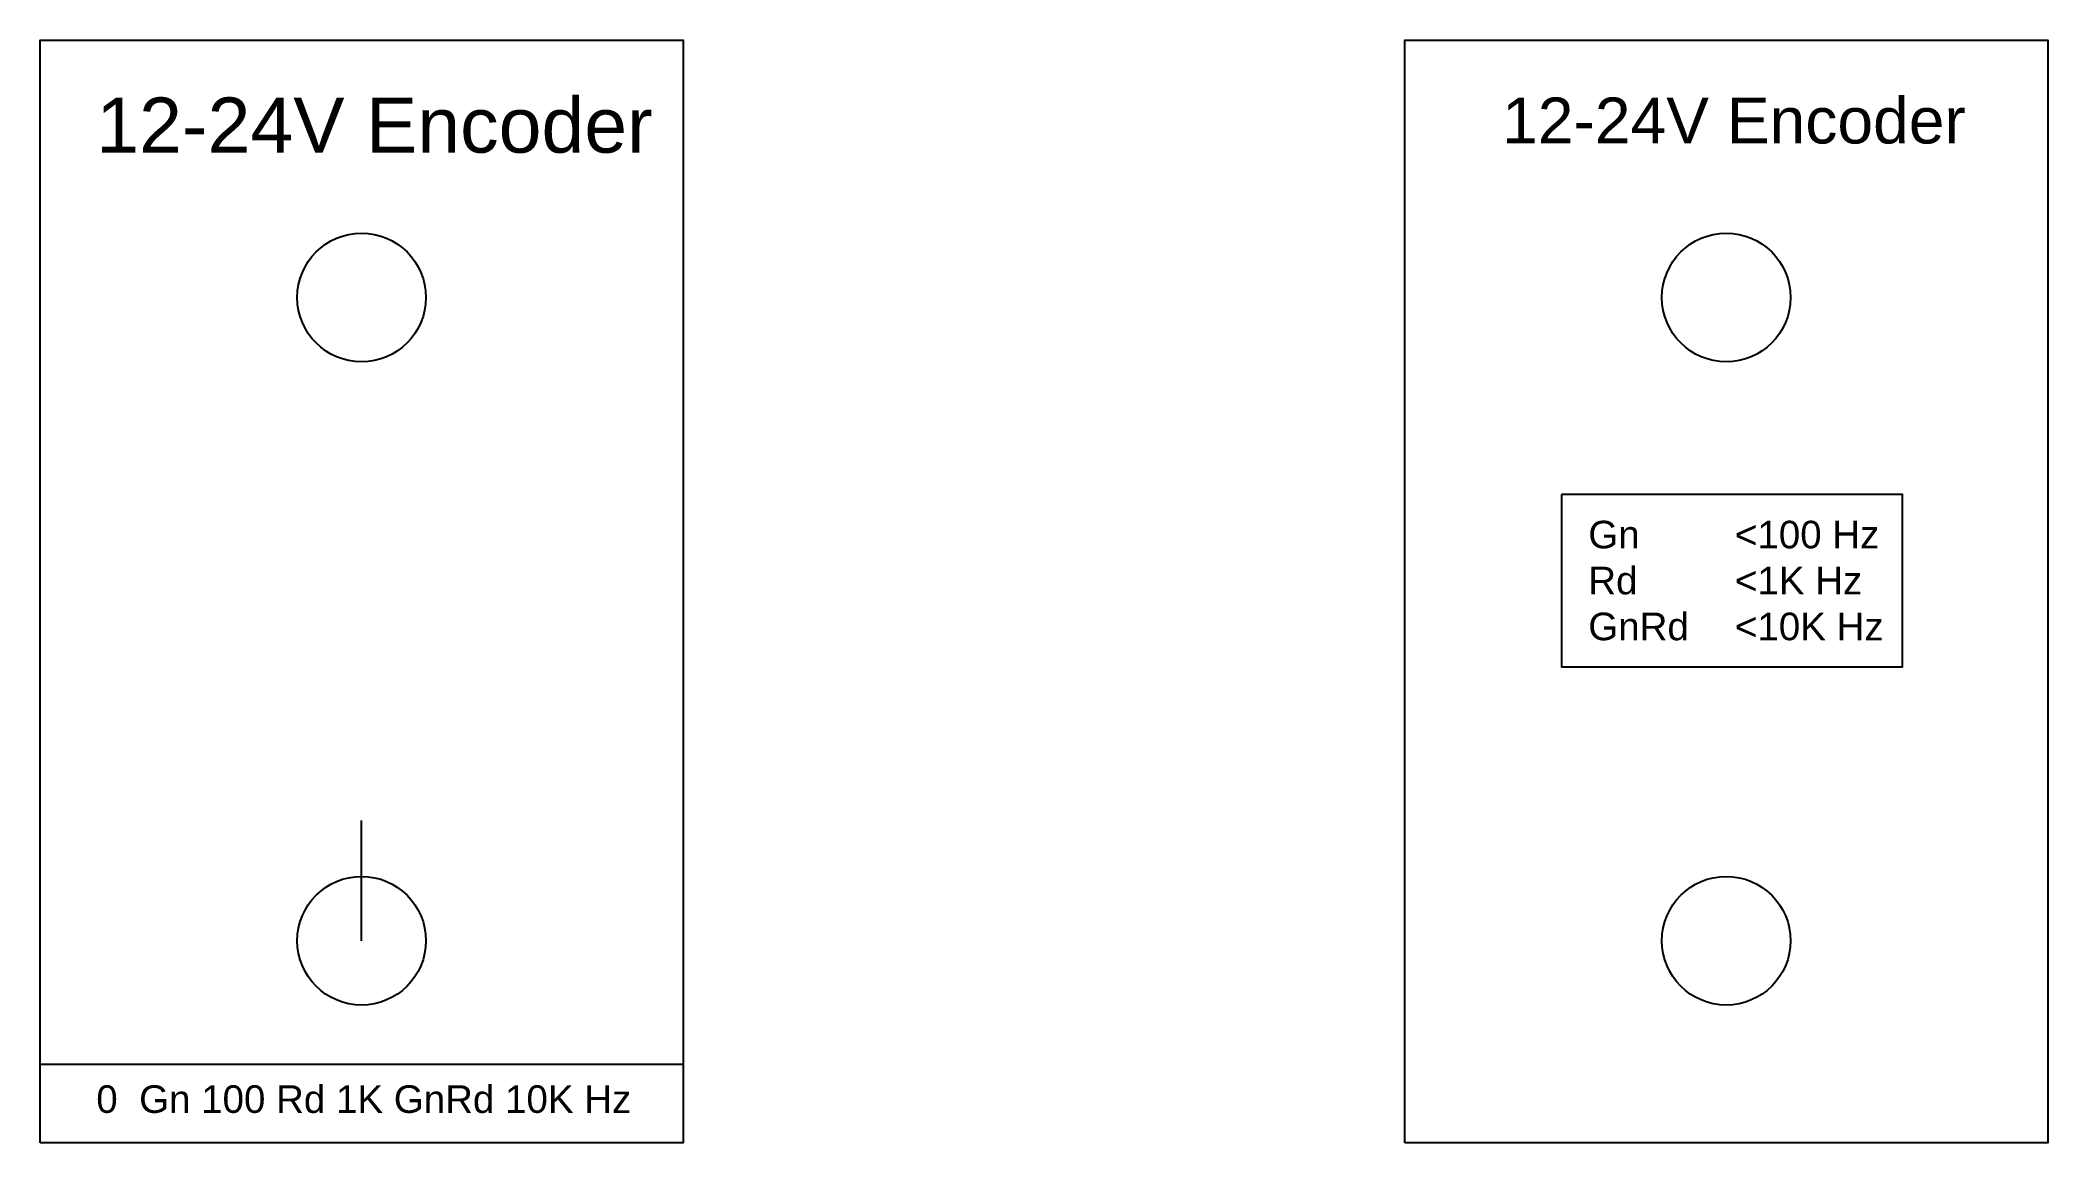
# Model space of a CAD drawing. Header units: millimetres. Extents: x -29 to 80, y 299 to 359.
import ezdxf

# ---------------------------------------------------------------- set-up
doc = ezdxf.new("R2010")
doc.units = ezdxf.units.MM
doc.styles.get("Standard").update_dxf_attribs({"font": 'arial.ttf'})

msp = doc.modelspace()

# ---------------------------------------------------------------- linework, layer by layer
for p, q in [((-11.54, 309.83), (-11.54, 316.37)), ((-29.04, 303.11), (5.96, 303.11)), ((-29.04, 298.83), (-29.04, 298.83)), ((-29.04, 298.83), (-29.04, 298.83)), ((-29.04, 298.83), (-29.04, 298.83))]:
    msp.add_line(p, q)
for points in [[(-29.04, 298.83), (-29.04, 358.83), (5.96, 358.83), (5.96, 298.83)], [(45.23, 298.83), (45.23, 358.83), (80.23, 358.83), (80.23, 298.83)], [(53.76, 334.11), (53.76, 324.73), (72.32, 324.73), (72.32, 334.11)]]:
    msp.add_lwpolyline(points, close=True)
for centre, radius in [((-11.54, 344.83), 3.5), ((62.73, 344.83), 3.5), ((-11.54, 344.83), 0), ((-11.54, 344.83), 0), ((47.9, 339.79), 0), ((-11.54, 309.83), 3.5), ((62.73, 309.83), 3.5)]:
    msp.add_circle(centre, radius)

# ---------------------------------------------------------------- texts
msp.add_text('0  Gn 100 Rd 1K GnRd 10K Hz', height=1.5).set_placement((-25.98, 300.46))
at = {"attachment_point": 1}
for s, insert, char_height, width in [('{12-24V Encoder }', (-25.98, 355.71), 3, 38.5419), ('{12-24V Encoder }', (50.53, 355.71), 2.5, 38.5419), ('{Gn   \\PRd  \\PGnRd}', (55.22, 332.68), 1.5, 43.9899), ('{<100 Hz\\P<1K Hz\\P<10K Hz}', (63.2, 332.68), 1.5, 43.9899)]:
    msp.add_mtext(s, dxfattribs=dict(at, insert=insert, char_height=char_height, width=width))

doc.saveas('drawing.dxf')
